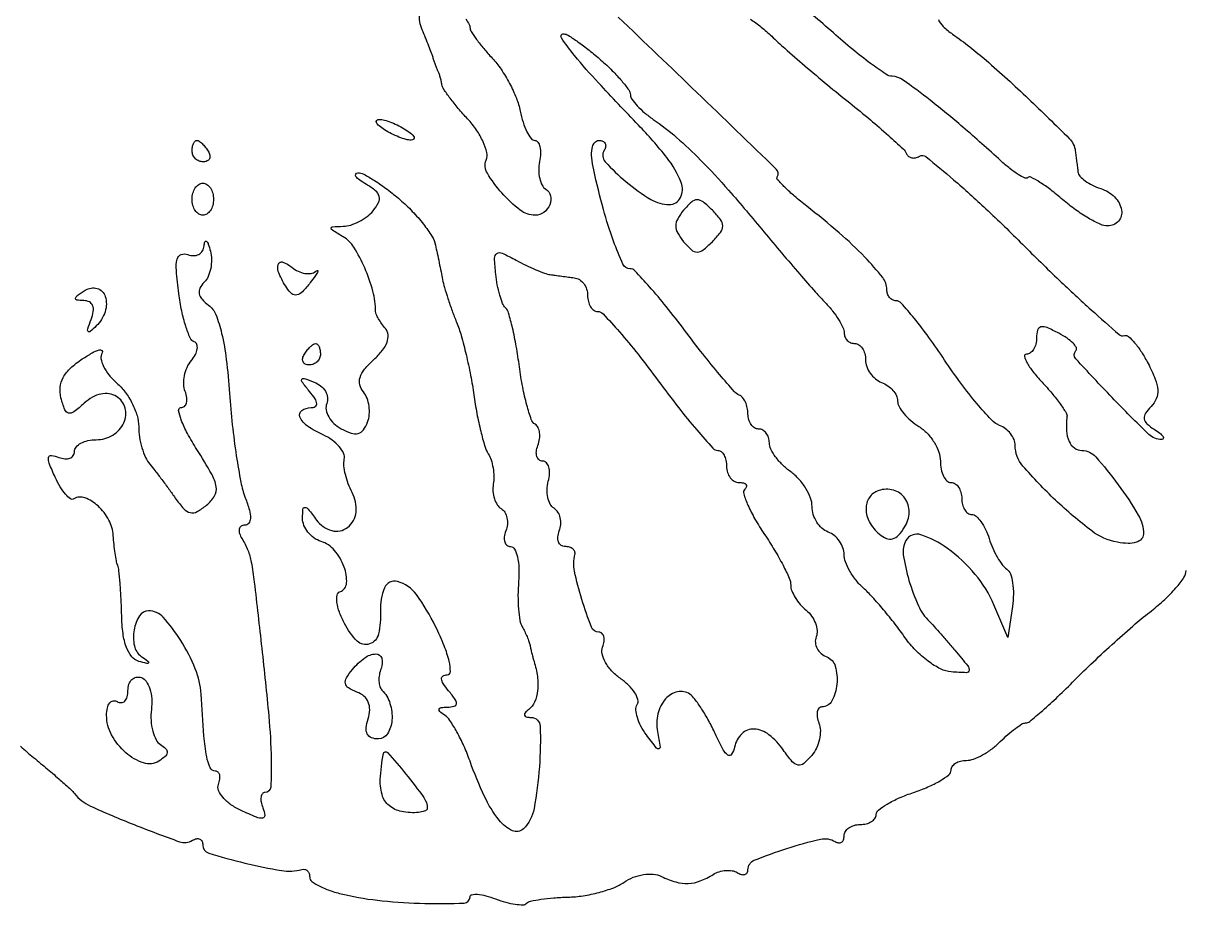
# Model space of a CAD drawing. Extents: x 0 to 373, y 0 to 289.
# Drawn here: x 172.2 to 280.9, y 0.5 to 83 of the extents above; entities that cross this region are included whole.
import ezdxf

# ---------------------------------------------------------------- set-up
doc = ezdxf.new("R2010")
doc.units = 0

msp = doc.modelspace()

# ---------------------------------------------------------------- linework, layer by layer
for points in [[(213.607015, 83.355702, -0.025044), (213.918249, 82.84918, -0.125884), (214, 82.529615, 0.144746), (214.103914, 82.178183, 0.014418), (214.607665, 81.447858, 0.017196), (215.276364, 80.59867, 0.012838), (216.068648, 79.708187, -0.040135), (216.901618, 78.662299, -0.026361), (217.693059, 77.340842, -0.026524), (218.331249, 75.963414, -0.045337), (218.693648, 74.75, 0.026865), (218.96635, 73.696671, 0.039091), (219.326736, 72.807812, 0.044494), (219.715845, 72.176376, 0.236677), (220.067582, 72, -0.251072), (220.350343, 71.848461, -0.092707), (220.533047, 71.418677, -0.063676), (220.590685, 70.779247, -0.038261), (220.50405, 70.021028, 0.048474), (220.429055, 69.220263, 0.054109), (220.515373, 68.45003, 0.061476), (220.739494, 67.821474, 0.138861), (221.077779, 67.45193, -0.200798), (221.522399, 66.830312, -0.152705), (221.456044, 65.986733, -0.137779), (220.904508, 65.269299, -0.16178), (220.093993, 65, -0.16626), (218.692488, 65.479278, -0.046511), (216.976758, 67.083963, -0.04574), (215.619385, 68.928306, -0.231363), (215.509868, 70.165121, 0.149289), (215.55962, 70.874501, 0.049399), (215.222527, 71.87464, 0.044024), (214.605158, 72.973707, 0.037576), (213.774528, 74.011641, -0.012026), (212.89441, 75.003108, -0.015187), (212.131424, 75.9631, -0.013282), (211.544651, 76.794443, -0.107367), (211.375, 77.22653, 0.017983), (211.308871, 77.559265, 0.013558), (211.213281, 77.919668, 0.013754), (211.104796, 78.253865, 0.030574), (211, 78.5, -0.019007), (210.889189, 78.744426, -0.008512), (210.761349, 79.073438, -0.008412), (210.637823, 79.426271, -0.01131), (210.538633, 79.75, 0.020127), (210.406618, 80.155215, 0.004695), (210.151609, 80.823397, 0.004835), (209.843268, 81.58729, 0.004726), (209.517916, 82.350925, -0.137613), (209.30288, 83.891252, -0.213309)], [(240.23417, 83.344698, -0.026338), (241.24705, 82.612653, -0.023378), (242.22029, 81.75, 0.012342), (243.440578, 80.619323, 0.003901), (245.316699, 78.990966, 0.003892), (247.437998, 77.207012, 0.004314), (249.515745, 75.517119, -0.005747), (251.449583, 73.935046, -0.008091), (253.134402, 72.477038, -0.00513), (254.51013, 71.22139, -0.103243), (254.83541, 70.760889, 0.125168), (255.030915, 70.50808, 0.118033), (255.327646, 70.372527, 0.105063), (255.682737, 70.378148, 0.082282), (256.040107, 70.524787, -0.319482), (256.643074, 70.485605, -0.005869), (259.234163, 68.324795, -0.012107), (262.26292, 65.608593, -0.007501), (265.692792, 62.281018, 0.005235), (269.1132, 58.932406, 0.008352), (272.113442, 56.150717, 0.003089), (274.718467, 53.844018, 0.26481), (275.216191, 53.742699, -0.264894), (275.591774, 53.666182, -0.036897), (276.170822, 53.078696, -0.034226), (276.809639, 52.213459, -0.02258), (277.426851, 51.141454, -0.023352), (278.101856, 49.671789, -0.078787), (278.338652, 48.644779, -0.119083), (278.202149, 47.838414, -0.095452), (277.707115, 47.107115, 0.051736), (277.192375, 46.473201, 0.181688), (277.079984, 45.968665, 0.17257), (277.326219, 45.498048, 0.045832), (278.008359, 44.973672, -0.022769), (278.530806, 44.609064, -0.07105), (278.829886, 44.303147, -0.256647), (278.854356, 44.115661, -0.303523), (278.7104, 44.015313, -0.200774), (277.498112, 44.495147, -0.007905), (274.059652, 47.9583, -0.006172), (270.670831, 51.569313, -0.401362), (270.688144, 52.354811, 0.337068), (270.724214, 52.62001, 0.067941), (270.416709, 53.02392, 0.047023), (269.850757, 53.491438, 0.026272), (269.085646, 53.954163, 0.020142), (267.977252, 54.491108, 0.15346), (267.407871, 54.55186, 0.283093), (267.098606, 54.263752, 0.067364), (267, 53.535184, -0.060136), (266.929135, 52.948105, -0.0789), (266.720276, 52.45096, -0.097059), (266.410948, 52.118061, -0.158449), (266.047749, 52, 0.473723), (265.877886, 51.792499, 0.078372), (266.085055, 51.234078, 0.040427), (266.650371, 50.394279, 0.018531), (267.51195, 49.392604, -0.013011), (268.43157, 48.347021, -0.018151), (269.1943, 47.362366, -0.014702), (269.762029, 46.520594, -0.174705), (269.84578, 46.142604, 0.045865), (269.798779, 44.845033, 0.091239), (270.039838, 43.848918, 0.130486), (270.541576, 43.227084, 0.158024), (271.25, 42.993167, -0.213669), (272.530049, 42.411563, -0.022397), (274.647125, 39.785665, -0.025518), (276.514186, 36.952739, -0.133711), (277, 35.168563, -0.191342), (276.818355, 34.71128, -0.128524), (276.335917, 34.409539, -0.082131), (275.562563, 34.301044, -0.038738), (274.556612, 34.403956, -0.11846), (272.161082, 35.459989, -0.027137), (268.768221, 38.348564, -0.024501), (265.723078, 41.538029, -0.18023), (265, 43.47886, 0.099366), (264.891307, 44.020389, 0.066852), (264.571615, 44.56643, 0.063765), (264.099185, 45.034036, 0.071748), (263.54167, 45.345636, -0.112684), (262.77555, 45.859516, -0.013942), (261.429769, 47.370405, -0.015888), (259.917189, 49.287444, -0.012528), (258.40009, 51.452625, 0.010026), (256.926473, 53.578302, 0.014955), (255.546634, 55.370459, 0.009896), (254.343778, 56.781746, 0.214494), (253.85842, 57, -0.121026), (253.531018, 57.080426, -0.100729), (253.252161, 57.307102, -0.091621), (253.064854, 57.646134, -0.080677), (253, 58.045455, 0.170146), (252.605408, 59.171452, 0.022843), (250.924994, 61.088145, 0.022752), (248.538059, 63.355976, 0.013448), (245.5, 65.850275, -0.01157), (244.367583, 66.77291, -0.018685), (243.453033, 67.615004, -0.013154), (242.768867, 68.3306, -0.33169), (242.744368, 68.584734, 0.349429), (242.651475, 69.307116, 0.000993), (235.222433, 76.490486, 0.001402), (227.871465, 83.530551, 0.188721)], [(257.812128, 83.32152, 0.103611), (258.265458, 82.661947, 0.038196), (259.143616, 81.943353, -0.026412), (262.280708, 79.497275, -0.011239), (266.224814, 75.913655, -0.005347), (270.055874, 72.193447, -0.168737), (270.625, 71.030321, 0.000912), (270.681936, 70.568074, 0.000575), (270.75, 70.028702, 0.000577), (270.818135, 69.498611, 0.001063), (270.875, 69.067388, 0.151662), (271.061712, 68.664815, 0.050038), (271.550781, 68.222265, 0.044443), (272.22542, 67.81171, 0.03765), (273, 67.5, -0.118887), (274.300372, 66.71344, -0.152411), (274.952264, 65.484305, -0.232306), (274.665237, 64.452672, -0.213905), (273.655539, 64, -0.108503), (272.956153, 64.153579, -0.024192), (271.865149, 64.722533, -0.024026), (270.643112, 65.518141, -0.021177), (269.448561, 66.459688, 0.013844), (268.322785, 67.374103, 0.022363), (267.310981, 68.080916, 0.018237), (266.478434, 68.56713, 0.330697), (266.1914, 68.524733, -0.316461), (265.920607, 68.477575, -0.02851), (265.281597, 68.824649, -0.02889), (264.500352, 69.373393, -0.017994), (263.648378, 70.099903, 0.007464), (260.105272, 73.252469, 0.012691), (257.038397, 75.767355, 0.009624), (254.514238, 77.65534, 0.148928), (253.5, 77.999647, -0.141818), (252.903769, 78.192835, -0.010211), (251.471875, 79.205425, -0.013678), (249.796585, 80.5145, -0.00989), (248, 82.060059, 0.013489), (246.020814, 83.738072, 0.010648)], [(171.939312, 15.31568, 0.00847), (173.173275, 14.266091, -0.003755), (174.483838, 13.172474, -0.004849), (175.669649, 12.147835, -0.003718), (176.647291, 11.273373, -0.042261), (177, 10.894114, 0.12012), (178.480556, 9.728276, 0.012604), (182.568727, 7.986659, 0.009154), (186.820064, 6.390261, 0.227423), (188.031691, 6.519586, -0.084863), (188.401575, 6.669151, -0.163666), (188.715559, 6.634625, -0.180614), (188.924523, 6.423159, -0.105911), (189, 6.070835, 0.329832), (189.552886, 5.32388, 0.013736), (192.945397, 4.388834, 0.020056), (196.365926, 3.690591, 0.108134), (198.25, 3.792753, -0.123753), (198.53558, 3.799422, -0.135168), (198.779687, 3.668711, -0.119356), (198.943166, 3.415275, -0.084022), (199, 3.079455, 0.238938), (199.203622, 2.677684, 0.041069), (199.954688, 2.216641, 0.036979), (201.005098, 1.779295, 0.025357), (202.25, 1.434894, 0.02926), (205.782793, 0.862265, 0.02097), (209.777459, 0.621277, 0.012202), (213.44125, 0.64356, 0.405313), (214, 1.219607, -0.35528), (214.173956, 1.433521, -0.070234), (214.704171, 1.468074, -0.04677), (215.477685, 1.336384, -0.02531), (216.397177, 1.039093, 0.023481), (217.351748, 0.726602, 0.032111), (218.237094, 0.542323, 0.033375), (218.955411, 0.488862, 0.200879), (219.294474, 0.627807, -0.144712), (219.662305, 0.827786, -0.015344), (220.632539, 1.004193, -0.01793), (221.82675, 1.140093, -0.013482), (223.147296, 1.206827, 0.032511), (224.570604, 1.333161, 0.026176), (226.074621, 1.647239, 0.026898), (227.437409, 2.086772, 0.059212), (228.404606, 2.595305, -0.056604), (229.270134, 3.056142, -0.055766), (230.2213, 3.31402, -0.059589), (231.139065, 3.345512, -0.091313), (231.904606, 3.136229, 0.043285), (233.25226, 2.625177, 0.07885), (234.418262, 2.486269, 0.081889), (235.539975, 2.716239, 0.050068), (236.75, 3.32433, -0.064868), (237.302451, 3.581837, -0.057238), (237.926562, 3.703336, -0.060306), (238.525028, 3.677857, -0.097951), (239, 3.5, 0.066553), (239.382862, 3.328719, 0.139506), (239.70625, 3.325314, 0.191034), (239.918825, 3.484982, 0.138134), (240, 3.773202, -0.304575), (240.587837, 4.648692, -0.019293), (243.646933, 5.764027, -0.021673), (246.790707, 6.626308, -0.196973), (248.165002, 6.398023, 0.104839), (248.483168, 6.283805, 0.179981), (248.754719, 6.344644, 0.164536), (248.936896, 6.575494, 0.085695), (249, 6.940983, -0.140337), (249.115626, 7.344827, -0.099915), (249.440625, 7.688914, -0.085131), (249.926682, 7.920655, -0.06887), (250.5, 8, 0.059596), (251.073643, 8.068618, 0.078472), (251.559375, 8.270969, 0.096799), (251.884681, 8.570607, 0.1597), (252, 8.922448, -0.229621), (252.206888, 9.349194, -0.033081), (253.028125, 9.913239, -0.031985), (254.159332, 10.490335, -0.022259), (255.5, 11, 0.022259), (256.840668, 11.509665, 0.031985), (257.971875, 12.086761, 0.033081), (258.793112, 12.650806, 0.229621), (259, 13.077552, -0.152687), (259.109994, 13.42935, -0.098156), (259.419643, 13.729031, -0.080878), (259.882351, 13.931213, -0.062719), (260.428571, 14, 0.090103), (261.09953, 14.121901, 0.035974), (261.951563, 14.514062, 0.034133), (262.832065, 15.080319, 0.036427), (263.607143, 15.75, -0.01626), (264.322326, 16.42012, -0.020882), (265.024024, 16.985937, -0.019249), (265.635875, 17.403049, -0.140886), (265.973121, 17.5, 0.174955), (266.355621, 17.638066, 0.006134), (267.574108, 18.675, 0.010745), (268.992688, 19.967255, 0.007236), (270.558296, 21.5, -0.007869), (272.31385, 23.214354, -0.005797), (274.309525, 25.059375, -0.00586), (276.237731, 26.760383, -0.013014), (277.754672, 28, 0.022233), (278.990888, 29.048801, 0.027703), (280.036533, 30.132812, 0.027946), (280.791313, 31.113172, 0.149341), (280.990926, 31.75, -0.161515)]]:
    msp.add_lwpolyline(points, format="xyb")
for points in [[(226.25, 79.516365, -0.015712), (227.303177, 78.528985, -0.020902), (228.192187, 77.563942, -0.018733), (228.853074, 76.721399, -0.158224), (229, 76.268725, 0.157167), (229.132708, 75.856966, 0.031454), (229.628024, 75.252475, 0.030431), (230.319443, 74.594512, 0.024302), (231.137956, 73.970759, -0.028084), (233.31251, 72.287491, -0.019577), (235.575051, 70.162601, -0.015049), (238.191168, 67.340371, -0.006559), (241.5, 63.446108, 0.002802), (243.159766, 61.462668, 0.002815), (244.839062, 59.501094, 0.002748), (246.322326, 57.807029, 0.011277), (247.25, 56.805631, -0.025204), (247.919818, 56.040936, -0.027822), (248.485938, 55.236654, -0.02878), (248.886797, 54.503152, -0.111106), (249, 54, 0.099038), (249.076342, 53.618362, 0.097945), (249.29375, 53.29375, 0.097945), (249.618362, 53.076342, 0.099038), (250, 53, -0.151099), (250.381366, 52.882059, -0.09843), (250.70625, 52.550156, -0.081424), (250.925386, 52.05412, -0.063461), (251, 51.468615, 0.088478), (251.112085, 50.840167, 0.06652), (251.440625, 50.217991, 0.065663), (251.926585, 49.696157, 0.081035), (252.5, 49.361626, -0.061929), (253.073547, 49.055625, -0.060606), (253.559375, 48.61657, -0.065917), (253.888934, 48.117073, -0.113377), (254, 47.633558, 0.128812), (254.138774, 47.103827, 0.045533), (254.5875, 46.45273, 0.041522), (255.234714, 45.795119, 0.038049), (256, 45.232073, -0.063621), (256.765059, 44.60664, -0.051408), (257.4125, 43.764941, -0.053089), (257.853032, 42.845653, -0.085407), (258, 41.991526, 0.04824), (258.073706, 41.229361, 0.06824), (258.29375, 40.585011, 0.088422), (258.618132, 40.150905, 0.190423), (259, 40, -0.148195), (259.381354, 39.884432, -0.098894), (259.70625, 39.559375, -0.082425), (259.925306, 39.073457, -0.064853), (260, 38.5, 0.060283), (260.069412, 37.926381, 0.079016), (260.273955, 37.440625, 0.097128), (260.576906, 37.115365, 0.15811), (260.932612, 37, -0.184026), (261.339728, 36.844908, -0.053676), (261.797532, 36.339063, -0.04609), (262.230063, 35.611268, -0.035417), (262.567394, 34.75, 0.027483), (262.90576, 33.844052, 0.027616), (263.340981, 32.982189, 0.028725), (263.8035, 32.276653, 0.090532), (264.214857, 31.891493, -0.168327), (264.551164, 31.462893, -0.045506), (264.760062, 30.612359, -0.040712), (264.83344, 29.543029, -0.032578), (264.743439, 28.391493), (264.326727, 25.5), (263.017944, 28.554432, 0.073539), (261.265154, 31.402853, 0.060854), (258.657793, 33.835717, 0.078528), (256.174565, 35.104926, 0.358344), (254.771967, 34.557011, 0.167374), (254.533498, 33.235511, 0.032783), (255.0653, 30.842578, 0.03516), (255.946213, 28.462745, 0.095422), (256.979646, 27, -0.018272), (257.282275, 26.687156, -0.002444), (257.892336, 26.001849, -0.002823), (258.607224, 25.181549, -0.00237), (259.355967, 24.304167, -0.005827), (260.57194, 22.831038, -0.214039), (260.680283, 22.418274, -0.373242), (260.421989, 22.204523, -0.013012), (259.017803, 22.273612, -0.099062), (258.026115, 22.550918, -0.042038), (256.847093, 23.280566, -0.039434), (255.680449, 24.297668, -0.041466), (254.709276, 25.469446, 0.012639), (253.768147, 26.74823, 0.009974), (252.687987, 28.084855, 0.010109), (251.634536, 29.286345, 0.024516), (250.797441, 30.117295, -0.041781), (250.109656, 30.848819, -0.037915), (249.527998, 31.707689, -0.040024), (249.127221, 32.560133, -0.090112), (249, 33.260307, 0.088775), (248.88792, 33.886588, 0.066543), (248.559375, 34.506927, 0.06562), (248.073415, 35.027519, 0.080758), (247.5, 35.361626, -0.094352), (246.92651, 35.71684, -0.066825), (246.440625, 36.300018, -0.064717), (246.112122, 37.01266, -0.075815), (246, 37.747856, 0.09005), (245.855049, 38.546165, 0.048069), (245.4125, 39.450056, 0.045742), (244.765152, 40.314482, 0.053067), (244, 41, -0.038332), (243.234732, 41.646083, -0.039803), (242.5875, 42.393849, -0.043072), (242.139145, 43.128761, -0.115942), (242, 43.720759, 0.07663), (241.924656, 44.209482, 0.089631), (241.70625, 44.624223, 0.10076), (241.381366, 44.901479, 0.127083), (241, 45, -0.140362), (240.618662, 45.109202, -0.099913), (240.29375, 45.416146, -0.085122), (240.074923, 45.8752, -0.068857), (240, 46.416667, 0.05288), (239.939909, 46.983259, 0.055466), (239.762397, 47.515104, 0.061781), (239.500916, 47.93556, 0.125688), (239.191138, 48.166667, -0.115591), (238.711581, 48.509792, -0.004986), (237.353439, 50.091146, -0.008282), (235.781522, 52.022822, -0.005786), (234.070992, 54.25, 0.008338), (232.36074, 56.453447, 0.012542), (230.790472, 58.310938, 0.007399), (229.429535, 59.796391, 0.206439), (228.957407, 60, -0.293909), (228.309438, 60.416901, -0.0191), (227.420562, 62.584494, -0.021726), (226.484653, 65.531343, -0.011547), (225.57076, 69.25, -0.029735), (225.38942, 70.38496, -0.067095), (225.419835, 71.253479, -0.113282), (225.646355, 71.797429, -0.242227), (226.039965, 72, -0.095082), (226.407637, 71.929444, -0.173149), (226.634341, 71.729772, -0.17251), (226.683823, 71.431056, -0.094297), (226.549489, 71.080075, 0.334318), (226.648296, 70.005583, 0.034569), (228.600432, 68.132577, 0.037707), (230.912531, 66.481164, 0.13706), (232.634859, 66, 0.285841), (233.685755, 66.654233, 0.209754), (233.747141, 68.060818, 0.075292), (232.402964, 70.407387, 0.024113), (229.75, 73.440043, -0.004263), (226.021441, 77.375514, -0.01582), (223.772837, 79.948394, -0.023577), (222.549615, 81.593165, -0.615094), (222.759787, 81.968399, -0.130269), (223.187302, 81.835335, -0.012903), (224.090375, 81.235078, -0.015577), (225.142747, 80.445663, -0.011753)], [(208, 73, -0.027796), (208.514186, 72.625641, -0.102785), (208.765625, 72.315379, -0.335455), (208.732273, 72.122372, -0.190341), (208.5, 72.030626, -0.067616), (208.012663, 72.096832, -0.024967), (207.353125, 72.315379, -0.024204), (206.647707, 72.628962, -0.026766), (206, 73, -0.027796), (205.485814, 73.374359, -0.102785), (205.234375, 73.684621, -0.335455), (205.267727, 73.877628, -0.190341), (205.5, 73.969374, -0.067616), (205.987337, 73.903168, -0.024967), (206.646875, 73.684621, -0.024204), (207.352293, 73.371038, -0.026766)], [(189.5, 71, -0.082592), (189.656512, 70.6179, -0.161196), (189.6254, 70.29375, -0.182303), (189.413961, 70.078288, -0.108972), (189.059017, 70, -0.093332), (188.654762, 70.076123, -0.09642), (188.311086, 70.29375, -0.099167), (188.081062, 70.618444, -0.105053), (188, 71, -0.042167), (188.032345, 71.382849, -0.061769), (188.129539, 71.70625, -0.081139), (188.272352, 71.92554, -0.210953), (188.440983, 72, -0.151918), (188.65171, 71.934461, -0.038439), (188.933975, 71.70625, -0.035638), (189.231006, 71.382774, -0.029505)], [(207.446533, 66.463554, -0.024471), (208.601623, 65.367454, -0.024927), (209.636586, 64.170199, -0.025672), (210.426831, 63.04348, -0.086989), (210.764349, 62.214775, -0.001537), (210.927673, 61.449092, -0.000998), (211.11197, 60.56309, -0.001003), (211.288429, 59.697412, -0.001907), (211.426365, 59, 0.023052), (211.607064, 58.253663, 0.008226), (211.931173, 57.20625, 0.008142), (212.324955, 56.067125, 0.009526), (212.7366, 55, -0.027593), (213.170083, 53.742825, -0.010823), (213.633227, 51.967747, -0.010674), (214.052453, 50.022167, -0.013088), (214.357306, 48.188075, 0.011976), (214.642206, 46.450148, 0.013437), (215.000981, 44.793781, 0.01278), (215.378892, 43.405297, 0.067417), (215.704296, 42.688075, -0.063643), (215.970518, 42.112829, -0.035482), (216.150846, 41.360958, -0.034773), (216.226947, 40.561813, -0.04709), (216.177192, 39.83859, 0.05979), (216.147621, 39.157058, 0.058576), (216.279439, 38.482913, 0.063786), (216.544325, 37.91661, 0.113562), (216.908476, 37.556565, -0.12155), (217.249475, 37.208615, -0.081522), (217.452202, 36.687038, -0.073796), (217.489366, 36.075552, -0.07006), (217.349337, 35.467975, 0.059877), (217.207775, 34.906065, 0.105623), (217.247413, 34.431218, 0.149917), (217.456803, 34.119409, 0.172123), (217.793397, 34, -0.281355), (218.162702, 33.774324, -0.061906), (218.428881, 33.045313, -0.047268), (218.568241, 31.99541, -0.029236), (218.542136, 30.75, 0.018684), (218.486701, 29.432436, 0.020798), (218.533649, 28.160938, 0.020662), (218.662724, 27.088808, 0.093793), (218.876437, 26.5, -0.019254), (219.113747, 26.062187, -0.015358), (219.336416, 25.573438, -0.015626), (219.514711, 25.107582, -0.03735), (219.609687, 24.75, 0.010098), (219.680715, 24.408631, 0.005798), (219.779386, 24, 0.005791), (219.888103, 23.591504, 0.009609), (219.99035, 23.25, -0.045019), (220.305722, 21.840683, -0.059841), (220.319672, 20.52881, -0.071518), (220.044414, 19.458403, -0.136508), (219.5, 18.765313, 0.044753), (219.145675, 18.452613, 0.266384), (219.089804, 18.221905, 0.278232), (219.260278, 18.064683, 0.047454), (219.718169, 18.015313, -0.401323), (220.559467, 17.18991, -0.025227), (220.487916, 13.384659, -0.028802), (219.990527, 9.484073, -0.151385), (218.995503, 7.595503, -0.319195), (217.957037, 7.419965, -0.11338), (216.715943, 8.415991, -0.058087), (215.352195, 10.627058, -0.023294), (213.998787, 13.91917, 0.019076), (213.427073, 15.343886, 0.021493), (212.768542, 16.663945, 0.021351), (212.117953, 17.728872, 0.098976), (211.609071, 18.234687, -0.034023), (211.171259, 18.569651, -0.305889), (211.113162, 18.791623, -0.281827), (211.298836, 18.942903, -0.030789), (211.872445, 18.984687, 0.051364), (212.522136, 19.05894, 0.328723), (212.727506, 19.293487, 0.177684), (212.616073, 19.699725, 0.018329), (212, 20.5, -0.026005), (211.492912, 21.18004, -0.12532), (211.333534, 21.631474, -0.292869), (211.470615, 21.894941, -0.131053), (211.864558, 22, 0.415326), (212.164664, 22.301246, 0.058247), (212.048014, 23.267366, 0.03735), (211.584631, 24.70808, 0.016603), (210.772211, 26.531959, 0.04468), (208.979738, 29.511743, 0.168605), (207.215423, 30.734052, 0.376673), (206.007876, 30.152726, 0.112707), (205.616803, 27.968792, -0.065359), (205.438679, 25.834239, -0.261813), (204.60004, 24.889394, -0.290696), (203.442339, 25.164192, -0.073474), (202.256158, 26.807368, -0.029715), (201.781099, 27.873542, -0.054686), (201.545916, 28.792716, -0.080642), (201.559098, 29.461433, -0.273639), (201.833823, 29.777941, 0.304935), (202.451438, 30.578528, 0.106909), (202.226455, 32.088869, 0.085212), (201.313594, 33.643674, 0.141573), (200.058696, 34.481371, -0.078833), (199.399265, 34.811931, -0.069113), (198.840159, 35.343355, -0.071453), (198.462691, 35.987428, -0.097165), (198.333333, 36.646802, -0.021591), (198.371111, 37.52125, -0.425415), (198.55971, 37.673764, -0.197939), (198.865812, 37.50042, -0.008333), (199.635411, 36.483928, 0.168458), (201.058036, 35.498829, 0.237079), (202.54644, 35.790798, 0.207843), (203.33664, 37.231489, 0.146849), (202.965483, 39.064495, -0.034555), (202.605049, 39.866615, -0.030728), (202.341941, 40.742561, -0.032028), (202.204428, 41.561694, -0.07751), (202.236497, 42.17289, 0.162378), (202.172479, 42.728007, 0.070232), (201.761658, 43.359185, 0.058977), (201.091309, 43.96607, 0.04777), (200.25, 44.450529, -0.044057), (198.794378, 45.274428, -0.138699), (198.085073, 46.130267, -0.361515), (198.256489, 46.732308, -0.151038), (199.122445, 47, 0.128765), (199.524898, 47.105392, 0.296009), (199.664021, 47.370694, 0.125429), (199.501462, 47.827094, 0.025256), (198.981001, 48.522892, -0.008989), (198.290692, 49.38577, -0.287554), (198.265714, 49.643087, -0.372779), (198.474869, 49.730022, -0.011672), (199.416027, 49.39385, -0.078301), (200.025782, 49.042545, -0.090481), (200.463067, 48.535183, -0.100781), (200.662327, 47.953437, -0.124517), (200.594709, 47.386212, 0.135918), (200.537441, 46.792918, 0.086368), (200.774493, 46.135895, 0.075121), (201.264088, 45.516048, 0.06532), (201.937277, 45.033568, 0.040493), (202.881118, 44.622835, 0.143794), (203.533518, 44.594187, 0.175387), (204.020463, 44.919511, 0.06714), (204.417292, 45.645062, 0.07131), (204.578129, 46.350942, 0.05527), (204.555419, 47.139823, 0.056229), (204.362976, 47.888653, 0.082395), (204.020784, 48.474956, -0.11416), (203.687137, 49.139356, -0.138656), (203.713167, 49.833126, -0.095802), (204.136835, 50.601181, -0.035048), (205, 51.5, 0.039024), (205.79304, 52.339034, 0.08079), (206.238276, 53.120301, 0.114787), (206.327675, 53.813915, 0.149175), (206.081506, 54.401792, -0.020244), (205.732374, 54.858921, -0.022992), (205.436855, 55.324276, -0.022993), (205.224602, 55.738189, -0.105736), (205.166835, 56, 0.064368), (204.910202, 57.888896, 0.036427), (204.14655, 60.072555, 0.035651), (203.139793, 62.003936, 0.123228), (202.138386, 62.982363, -0.005622), (201.122914, 63.590815, -0.257677), (201.007064, 63.79535, -0.401478), (201.136178, 63.933227, -0.008992), (202.127555, 63.969591, 0.071252), (202.836841, 64.084743, 0.043462), (203.623023, 64.40798, 0.04268), (204.362353, 64.87383, 0.057691), (204.933007, 65.419278, 0.054271), (205.436529, 66.180672, 0.183184), (205.502952, 66.763368, 0.160628), (205.16535, 67.293122, 0.039518), (204.305451, 67.888869, -0.023185), (203.674685, 68.29607, -0.077696), (203.324101, 68.639227, -0.294223), (203.309454, 68.852016, -0.265498), (203.5, 68.96837, -0.130721), (204.054678, 68.838034, -0.018697), (205.071794, 68.24462, -0.020191), (206.245081, 67.431706, -0.015996)], [(190, 66.5, -0.064853), (189.925306, 65.926543, -0.082425), (189.70625, 65.440625, -0.098894), (189.381354, 65.115568, -0.148195), (189, 65, -0.148195), (188.618646, 65.115568, -0.098894), (188.29375, 65.440625, -0.082425), (188.074694, 65.926543, -0.064853), (188, 66.5, -0.064853), (188.074694, 67.073457, -0.082425), (188.29375, 67.559375, -0.098894), (188.618646, 67.884432, -0.148195), (189, 68, -0.148195), (189.381354, 67.884432, -0.098894), (189.70625, 67.559375, -0.082425), (189.925306, 67.073457, -0.064853)], [(233.976863, 65.472121, 0.047021), (233.426878, 64.666052, 0.126869), (233.255111, 64, 0.126869), (233.426878, 63.333948, 0.047021), (233.976863, 62.527879, 0.035099), (234.709857, 61.761128, 0.186553), (235.241133, 61.555758, 0.16987), (235.802599, 61.752177, 0.028094), (236.670736, 62.527879, 0.032008), (237.438459, 63.400732, 0.165849), (237.642857, 64, 0.165849), (237.438459, 64.599268, 0.032008), (236.670736, 65.472121, 0.028094), (235.802599, 66.247823, 0.16987), (235.241133, 66.444242, 0.186553), (234.709857, 66.238872, 0.035099)], [(189.128578, 58.728578, 0.081781), (188.73735, 58.183109, 0.163798), (188.66715, 57.663501, 0.136704), (188.92717, 57.141505, 0.050517), (189.541812, 56.584798, -0.141863), (190.214976, 55.706462, -0.034758), (190.763369, 53.94976, -0.027988), (191.200441, 51.508187, -0.01331), (191.502032, 48.328203, 0.010011), (191.76085, 45.39342, 0.010371), (192.134628, 42.505775, 0.010131), (192.560225, 40.022344, 0.043361), (192.970267, 38.578203, -0.021915), (193.352713, 37.422192, -0.074294), (193.453354, 36.636257, -0.161657), (193.292547, 36.183818, -0.231181), (192.916232, 36, 0.14983), (192.583999, 35.898157, 0.19645), (192.409656, 35.63661, 0.13159), (192.434531, 35.2339, 0.058825), (192.662863, 34.75, -0.043751), (193.215381, 33.664848, -0.05118), (193.53599, 32.555056, -0.016005), (193.813441, 30.680676, -0.000797), (194.517068, 24.5, -0.004768), (195.169635, 18.138657, -0.017743), (195.399835, 14.119042, -0.020483), (195.349597, 11.507691, -0.39669), (194.810387, 11, 0.234286), (194.572029, 10.881825, 0.130233), (194.445465, 10.575013, 0.081023), (194.459232, 10.107729, 0.043843), (194.617945, 9.553235, -0.062016), (194.791391, 8.85217, -0.41311), (194.590849, 8.596347, -0.129722), (194.019886, 8.674231, -0.00993), (192.586169, 9.303235, -0.044542), (191.630584, 9.853315, -0.061568), (190.896905, 10.515638, -0.078004), (190.480456, 11.18315, -0.192593), (190.468223, 11.75, 0.0522), (190.592846, 12.228771, 0.093964), (190.577875, 12.632812, 0.142066), (190.430799, 12.897825, 0.198003), (190.182901, 13, -0.293805), (189.691078, 13.316304, -0.060733), (189.365401, 14.345661, -0.026785), (189.108323, 16.288615, -0.004052), (188.834416, 20.201503, 0.081193), (188.2984, 22.556302, 0.043993), (186.939593, 25.206491, 0.04239), (185.291273, 27.390894, 0.213048), (183.926653, 28, 0.25849), (183.071887, 27.526462, 0.098615), (182.572653, 26.209686, 0.090563), (182.594896, 24.710666, 0.192516), (183.21613, 23.753819, -0.007695), (183.865049, 23.280724, -0.347907), (183.904439, 23.130128, -0.36347), (183.768296, 23.062717, -0.007939), (183, 23.261652, -0.158627), (182.346545, 23.693402, -0.080213), (181.857713, 24.562808, -0.056205), (181.540685, 25.859248, -0.026168), (181.410425, 27.587783, 0.006308), (181.355259, 29.140791, 0.008035), (181.263319, 30.571099, 0.006465), (181.151895, 31.763288, 0.064469), (181.035425, 32.25, -0.043827), (180.917086, 32.667751, -0.010552), (180.797125, 33.377902, -0.010754), (180.693819, 34.201811, -0.010481), (180.625, 35.036475, 0.108232), (180.212825, 36.486612, 0.082257), (179.201179, 37.799024, 0.09642), (177.976709, 38.562797, 0.233889), (176.943974, 38.465374, -0.302013), (176.617743, 38.476153, -0.058946), (176.159857, 38.892058, -0.044974), (175.659355, 39.584656, -0.027094), (175.189539, 40.483352, -0.011567), (174.625919, 41.800274, -0.143231), (174.573855, 42.336805, -0.399316), (174.837598, 42.526359, -0.0575), (175.543311, 42.345006, 0.067236), (176.100523, 42.213281, 0.114925), (176.572098, 42.275402, 0.152385), (176.882588, 42.517503, 0.152693), (177, 42.893011, -0.177759), (177.155095, 43.315477, -0.092301), (177.596719, 43.674822, -0.072384), (178.254177, 43.918123, -0.052528), (179.031385, 44, 0.136145), (180.577209, 44.428862, 0.149479), (181.615086, 45.582132, 0.177949), (181.731271, 46.965155, 0.189424), (180.918557, 48.050335, 0.10179), (180.234331, 48.300634, 0.089493), (179.47313, 48.277259, 0.077729), (178.678605, 47.974242, 0.054069), (177.899925, 47.409433, -0.020611), (176.92564, 46.598175, -0.224134), (176.439214, 46.493403, -0.251157), (176.083767, 46.805763, -0.025485), (175.732687, 47.914206, -0.089396), (175.65543, 48.909585, -0.10041), (175.939842, 49.825739, -0.081838), (176.621261, 50.695686, -0.040767), (177.728725, 51.557909, -0.016175), (178.6568, 52.123974, -0.053935), (179.311183, 52.406507, -0.273525), (179.553236, 52.348764, -0.35267), (179.580574, 52.130371, 0.182234), (179.474947, 51.590071, 0.071603), (179.710441, 50.855947, 0.058305), (180.224868, 50.053108, 0.044121), (180.95745, 49.304404, -0.056746), (181.739169, 48.464156, -0.042705), (182.400001, 47.387764, -0.043633), (182.851202, 46.251621, -0.072834), (183, 45.235553, 0.038902), (183.076119, 44.258698, 0.032415), (183.303769, 43.242288, 0.033612), (183.637126, 42.335656, 0.072259), (184.034106, 41.707794, -0.01089), (184.525469, 41.107937, -0.004537), (185.163262, 40.278378, -0.004486), (185.830403, 39.377458, -0.00579), (186.425893, 38.537747, 0.031193), (187.21424, 37.537828, 0.1557), (187.82214, 37.180114, 0.184037), (188.464989, 37.271389, 0.046955), (189.349297, 37.874928, 0.084799), (190.094213, 38.743553, 0.179769), (190.254003, 39.602406, 0.086889), (189.830939, 40.779142, 0.011156), (188.444965, 43.087181, -0.016926), (187.566557, 44.588968, -0.032963), (186.988705, 45.850609, -0.046027), (186.74052, 46.741786, -0.467857), (186.956071, 47, 0.183613), (187.281028, 47.123497, 0.147433), (187.478496, 47.444366, 0.100514), (187.507174, 47.933506, 0.056213), (187.35674, 48.512735, -0.084321), (187.219887, 49.194272, -0.056273), (187.285642, 49.989422, -0.055007), (187.531722, 50.771511, -0.069608), (187.929862, 51.415489, 0.049266), (188.30676, 51.973229, 0.086777), (188.482635, 52.499194, 0.131432), (188.436727, 52.908153, 0.209572), (188.191675, 53.152754, -0.201281), (187.813643, 53.518272, -0.024386), (187.401695, 54.625406, -0.025867), (187.028537, 56.052662, -0.018568), (186.754696, 57.678416, -0.011671), (186.524775, 59.831148, -0.078234), (186.60309, 60.900733, -0.249844), (186.972406, 61.322747, -0.184202), (187.604758, 61.321427, 0.091489), (188.146084, 61.220719, 0.125508), (188.624223, 61.341913, 0.134704), (188.963088, 61.667716, 0.113477), (189.116001, 62.143011, -0.063914), (189.197012, 62.5177, -0.523576), (189.338275, 62.55612, -0.137591), (189.516925, 62.293989, -0.01821), (189.709782, 61.64378, -0.060387), (189.813921, 60.855183, -0.051911), (189.736137, 60.021749, -0.054466), (189.498995, 59.270109, -0.093006)], [(221.5, 59.448546, 0.002017), (221.972065, 59.38255, 0.000991), (222.573438, 59.302162, 0.000983), (223.19847, 59.221121, 0.00143), (223.75, 59.152314, -0.113082), (224.227178, 58.980042, -0.088095), (224.632812, 58.604117, -0.082172), (224.905759, 58.084516, -0.080097), (225, 57.5, 0.059447), (225.068445, 56.926351, 0.078353), (225.270319, 56.440625, 0.096726), (225.569235, 56.115308, 0.16005), (225.920235, 56, -0.208051), (226.458254, 55.766, -0.00775), (227.972112, 54.090625, -0.012902), (229.71752, 51.990834, -0.008587), (231.613103, 49.5, 0.007535), (233.500572, 47.008977, 0.01147), (235.220871, 44.909375, 0.006224), (236.714463, 43.21265, 0.212238), (237.192868, 43, -0.179698), (237.500923, 42.885592, -0.091742), (237.762905, 42.559375, -0.071742), (237.940335, 42.073925, -0.05184), (238, 41.5, 0.076226), (238.087877, 40.926925, 0.089419), (238.342708, 40.440625, 0.100747), (238.721743, 40.115534, 0.127718), (239.166667, 40, -0.053318), (239.571692, 39.956687, -0.16043), (239.808294, 39.817669, -0.258036), (239.852879, 39.614843, -0.124821), (239.712633, 39.3793, 0.277801), (239.603656, 38.940559, 0.027585), (239.995136, 37.880072, 0.028486), (240.650572, 36.576053, 0.018538), (241.545967, 35.147166, -0.013539), (242.485588, 33.680487, -0.016605), (243.279128, 32.260123, -0.015154), (243.863408, 31.038037, -0.104293), (244, 30.39031, 0.096296), (244.101923, 29.865997, 0.041935), (244.423164, 29.230162, 0.039451), (244.889365, 28.59143, 0.042202), (245.440559, 28.049332, -0.06536), (245.954113, 27.49534, -0.063986), (246.311658, 26.823727, -0.069432), (246.466255, 26.141251, -0.113111), (246.383088, 25.555929, 0.113265), (246.306717, 25.017251, 0.100256), (246.46606, 24.472514, 0.094057), (246.837593, 24.005463, 0.086425), (247.364906, 23.690214, -0.236996), (248.167686, 22.809228, -0.092579), (248.318057, 21.12313, -0.098159), (247.850188, 19.563101, -0.277762), (246.914753, 19, 0.214395), (246.639068, 18.876094, 0.137972), (246.483559, 18.555634, 0.08814), (246.482701, 18.06687, 0.048121), (246.64326, 17.487265, -0.09041), (246.773179, 16.797151, -0.056197), (246.685329, 15.9756, -0.054032), (246.407215, 15.154991, -0.06459), (245.971315, 14.465437, -0.040591), (245.224784, 13.701478, -0.230355), (244.690995, 13.55777, -0.172495), (244.147045, 13.877542, -0.021679), (243.302736, 14.978172, 0.072535), (241.967168, 16.395152, 0.153848), (240.573137, 16.927599, 0.214204), (239.434124, 16.495639, 0.140842), (238.743174, 15.25, -0.076023), (238.471094, 14.565524, -0.436686), (238.131967, 14.490671, -0.121133), (237.682648, 14.999376, -0.011478), (236.940204, 16.5, 0.016436), (236.331972, 17.699292, 0.017871), (235.661933, 18.822259, 0.017627), (235.022909, 19.738601, 0.078784), (234.553893, 20.192798, 0.211843), (233.407925, 20.418649, 0.16052), (232.296643, 19.75063, 0.119883), (231.578678, 18.346272, 0.10324), (231.531796, 16.685514, -0.004276), (231.778782, 15.237814, -0.382223), (231.670256, 15.068406, -0.30439), (231.455735, 15.139518, -0.003478), (230.493993, 16.397322, -0.040105), (229.989352, 17.192189, -0.048177), (229.653417, 18.011255, -0.055264), (229.519731, 18.735537, -0.157709), (229.640441, 19.227239, 0.213509), (229.703009, 19.695349, 0.072443), (229.408429, 20.333512, 0.056547), (228.831952, 21.031885, 0.039205), (228.041234, 21.683672, -0.051484), (227.248822, 22.370149, -0.060664), (226.662117, 23.170029, -0.070914), (226.356776, 23.957078, -0.149831), (226.401441, 24.603755, 0.055078), (226.541595, 25.138431, 0.09887), (226.518651, 25.589853, 0.14646), (226.341696, 25.885909, 0.187453), (226.04807, 26, -0.309731), (225.357636, 26.473082, -0.017471), (224.461313, 29.052653, -0.023456), (223.776272, 31.706915, -0.114095), (223.809501, 33.25, 0.152851), (223.793906, 33.535259, 0.132518), (223.618863, 33.779688, 0.103917), (223.302087, 33.944095, 0.068015), (222.893011, 34, -0.154099), (222.517917, 34.118415, -0.15229), (222.276674, 34.431218, -0.114223), (222.215885, 34.906415, -0.066643), (222.349337, 35.467975, 0.072794), (222.4863, 36.077376, 0.074938), (222.440667, 36.694167, 0.08177), (222.22515, 37.223546, 0.117391), (221.869208, 37.580834, -0.132388), (221.50647, 37.967115, -0.069325), (221.277241, 38.590631, -0.061263), (221.208188, 39.343194, -0.056286), (221.319262, 40.112859, 0.049084), (221.434175, 40.835541, 0.082288), (221.370118, 41.445652, 0.120416), (221.145214, 41.849155, 0.208606), (220.799392, 42, -0.170945), (220.460486, 42.119356, -0.150133), (220.249173, 42.431218, -0.106163), (220.208258, 42.906085, -0.060279), (220.349337, 43.467975, 0.057473), (220.503377, 44.067273, 0.067124), (220.504976, 44.654421, 0.078288), (220.361107, 45.14083, 0.144336), (220.088134, 45.44553, -0.172739), (219.732316, 45.889957, -0.016546), (219.316048, 47.235983, -0.019548), (218.925142, 48.922602, -0.014194), (218.617588, 50.825108, 0.010549), (218.322672, 52.737839, 0.014162), (217.970144, 54.455731, 0.011249), (217.607505, 55.857104, 0.128114), (217.320713, 56.345953, -0.102356), (217.052022, 56.754816, -0.023525), (216.78275, 57.540046, -0.023357), (216.553181, 58.492117, -0.020925), (216.403303, 59.496994, -0.016978), (216.296227, 60.976148, -0.258943), (216.519764, 61.417914, -0.263217), (217.009745, 61.457611, -0.01745), (218.318369, 60.794825, 0.012807), (219.226968, 60.323993, 0.013048), (220.152896, 59.903381, 0.012912), (220.975212, 59.580196, 0.051474)], [(199.559042, 59.758676, -0.158019), (199.722906, 59.825923, -0.576508), (199.772016, 59.754269, -0.043278), (199.537354, 59.355228, -0.009067), (199.055304, 58.702666, -0.027164), (198.319325, 57.844117, -0.147172), (197.791421, 57.544967, -0.235268), (197.329434, 57.657448, -0.076285), (196.853584, 58.202666, -0.035543), (196.134315, 59.537511, -0.169402), (196.059665, 60.387874, -0.442101), (196.488753, 60.61686, -0.087825), (197.342009, 60.131121, 0.06157), (197.920399, 59.760604, 0.070194), (198.546841, 59.562285, 0.080802), (199.12369, 59.559294, 0.137558)], [(179.034535, 54.64378, -0.016015), (178.464157, 54.113115, -0.426201), (178.277376, 54.12968, -0.255263), (178.233985, 54.372663, -0.010156), (178.547743, 55.25, 0.050334), (178.751035, 56.004523, 0.1347), (178.693085, 56.553393, 0.186463), (178.38648, 56.888059, 0.112762), (177.856989, 57.015313, -0.031319), (177.228634, 57.061834, -0.416945), (177.102658, 57.229552, -0.203495), (177.260157, 57.48798, -0.013354), (178, 57.988981, -0.215753), (179.115654, 58.150234, -0.252526), (179.870368, 57.409341, -0.155171), (179.858999, 55.9806, -0.118951)], [(200, 52, -0.105053), (199.918938, 51.618444, -0.099167), (199.688914, 51.29375, -0.09642), (199.345238, 51.076123, -0.093332), (198.940983, 51, -0.108972), (198.586039, 51.078288, -0.182303), (198.3746, 51.29375, -0.161196), (198.343488, 51.6179, -0.082592), (198.5, 52, -0.029505), (198.768994, 52.382774, -0.035638), (199.066025, 52.70625, -0.038439), (199.34829, 52.934461, -0.151918), (199.559017, 53, -0.210953), (199.727648, 52.92554, -0.081139), (199.870461, 52.70625, -0.061769), (199.967655, 52.382849, -0.042167)], [(252.228349, 39.242783, 0.16537), (251.363365, 38.585867, 0.153423), (251.045228, 37.515973, 0.123938), (251.379265, 36.270646, 0.092611), (252.291204, 35.173285, 0.071892), (252.95878, 34.764737, 0.169544), (253.533297, 34.724595, 0.14209), (254.076376, 35.056386, 0.045489), (254.653862, 35.817354, 0.132814), (255.0788, 37.219999, 0.162975), (254.685495, 38.52358, 0.172691), (253.611955, 39.278145, 0.149191)], [(205.67589, 22.597766, 0.049585), (205.516324, 22.015139, 0.052644), (205.479029, 21.424274, 0.058723), (205.561341, 20.912484, 0.127845), (205.761337, 20.571996, -0.121661), (206.510135, 19.332017, -0.093843), (206.690457, 17.757066, -0.118288), (206.284533, 16.483816, -0.262462), (205.426338, 16, -0.088765), (204.768916, 16.117639, -0.187975), (204.387927, 16.455684, -0.147173), (204.282209, 17.03276, -0.049107), (204.462413, 17.881575, 0.066412), (204.612009, 18.729137, 0.109535), (204.485108, 19.442169, 0.117936), (204.07963, 19.999325, 0.085327), (203.417177, 20.393409, -0.045002), (202.622082, 20.783731, -0.211712), (202.338574, 21.191767, -0.187983), (202.433771, 21.710045, -0.034874), (203.009821, 22.511833, -0.059282), (204.143655, 23.588727, -0.153438), (205.196141, 23.957152, -0.353074), (205.733672, 23.551394, -0.154149)], [(184.190951, 18.75826, 0.044516), (184.159013, 17.722763, 0.049235), (184.315142, 16.733499, 0.055294), (184.622496, 15.930122, 0.13617), (185.047713, 15.470511, -0.059854), (185.532285, 15.084125, -0.225321), (185.656599, 14.726852, -0.187962), (185.464471, 14.357788, -0.041438), (184.879602, 13.92559, -0.222037), (183.460174, 13.759345, -0.100489), (181.798052, 14.712555, -0.088235), (180.465832, 16.381117, -0.125088), (180, 18.214005, -0.052281), (180.071889, 18.899653, -0.113485), (180.29375, 19.377178, -0.187195), (180.621543, 19.573556, -0.182801), (181, 19.5, 0.149529), (181.379307, 19.400429, 0.191611), (181.70625, 19.545954, 0.132082), (181.927168, 19.940215, 0.062105), (182, 20.524316, -0.078453), (182.094071, 21.120169, -0.121506), (182.367188, 21.56068, -0.144777), (182.774402, 21.776014, -0.13161), (183.25, 21.746082, -0.166047), (183.705922, 21.396848, -0.070856), (184.042029, 20.694918, -0.059113), (184.216739, 19.771593, -0.047216)], [(210, 9.52272, -0.301777), (209.845739, 9.290407, -0.061546), (209.346167, 9.149176, -0.046177), (208.627324, 9.105785, -0.027655), (207.774187, 9.180449, -0.118489), (206.544642, 9.669366, -0.15719), (205.825734, 10.625681, -0.097855), (205.607169, 12.202863, -0.028977), (205.888889, 14.634859, -0.627174), (206.279103, 14.745889, -0.0126), (207.99497, 12.718993, -0.012681), (209.67957, 10.51185, -0.157935)]]:
    msp.add_lwpolyline(points, format="xyb", close=True)

doc.saveas('drawing.dxf')
